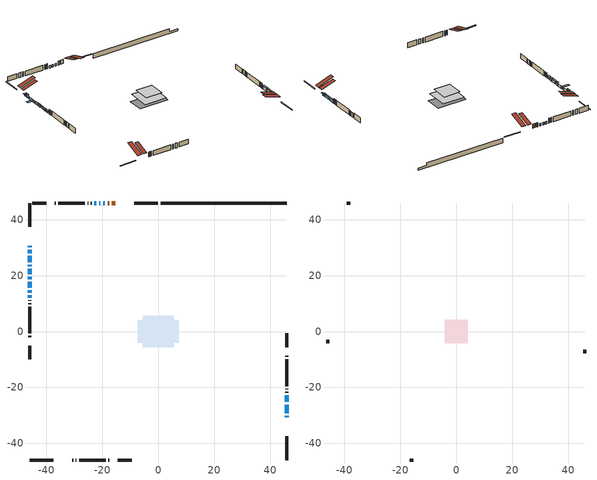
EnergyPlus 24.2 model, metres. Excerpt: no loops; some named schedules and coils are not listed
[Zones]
conditioned space
 floor outside (Floor1 construction): -0.57,-0.57 -0.57,0.57 0.57,0.57 0.57,-0.57 z1.25
 floor adiabatic (AdiabaticFloorConstruction): -5.57,-5.57 -5.57,5.57 5.57,5.57 5.57,-5.57 z1.25
 floor foundation (Slab1 construction): -7.32,-3.96 -7.32,3.96 7.32,3.96 7.32,-3.96 z-1.11
 wall outside (RimJoist1 construction): -0.12,45.92 -8.58,45.92 / -45.92,-45.92 -37.46,-45.92 / -45.92,45.92 -45.92,37.46 / 45.92,-45.92 45.92,-37.46 z1.25:1.55
 wall outside (AdiabaticWallConstruction 1): -15.36,45.92 -16.6,45.92 / -17.53,45.92 -18.12,45.92 z1.25:3.28
 wall outside (AdiabaticWallConstruction): -45.92,30.68 -45.92,30.14 z1.25:2.04; -45.92,29.22 -45.92,27.99 z1.25:3.08; -45.92,27.07 -45.92,24.78 / -19.05,45.92 -19.72,45.92 / -20.65,45.92 -21.17,45.92 / -45.92,22.39 -45.92,20.51 / -45.92,19.58 -45.92,18.64 / -22.09,45.92 -22.9,45.92 / -45.92,17.72 -45.92,15.63 z1.25:2.47; -45.92,23.85 -45.92,23.32 z1.25:2.14; 45.92,-30.68 45.92,-30.14 z1.25:2.24; -45.92,14.7 -45.92,13.89 / -45.92,12.96 -45.92,12.15 z1.25:2.32; 45.92,-29.22 45.92,-26.12 / 45.92,-25.19 45.92,-22.8 z1.25:2.67
 wall outside (Wall1 construction): -23.83,45.92 -24.09,45.92 / -30.68,-45.92 -30.42,-45.92 / -45.92,11.22 -45.92,10.96 / 45.92,-21.87 45.92,-21.61 z1.25:3.69
 wall outside (Wall2 construction): -25.02,45.92 -25.28,45.92 / -29.49,-45.92 -29.23,-45.92 / -45.92,10.03 -45.92,9.77 / 45.92,-20.69 45.92,-20.43 z1.25:3.69
 wall outside (Wall3 construction): -26.2,45.92 -35.71,45.92 / -28.3,-45.92 -18.8,-45.92 / -45.92,8.84 -45.92,-0.66 / 45.92,-19.5 45.92,-9.99 z1.25:3.69
 wall outside (Wall4 construction): -36.64,45.92 -37.04,45.92 / -17.87,-45.92 -17.47,-45.92 / -45.92,-1.59 -45.92,-1.99 / 45.92,-9.07 45.92,-8.67 z1.25:3.69
 wall outside (Wall6 construction): -40.09,45.92 -44.99,45.92 / -14.41,-45.92 -9.51,-45.92 / -45.92,-5.05 -45.92,-9.95 / 45.92,-5.61 45.92,-0.71 z1.25:3.69
 wall foundation (FoundationWall1 construction): 0.81,45.92,-1.11 0.81,45.92,1.25 41.41,45.92,1.25 41.41,45.92,-0.1 45.92,45.92,-0.1 45.92,45.92,-1.11
 window (WindowConstruction 8): -45.92,30.68 -45.92,30.14 z1.25:2.04
 window (WindowConstruction 6): -45.92,29.21 -45.92,28 z1.25:3.08
 window (WindowConstruction 7): -45.92,27.07 -45.92,24.78 z1.25:2.47
 window (WindowConstruction 14): -45.92,23.85 -45.92,23.32 z1.25:2.14
 window (WindowConstruction 10): -19.05,45.92 -19.72,45.92 z1.25:2.47
 window (WindowConstruction 11): -20.65,45.92 -21.17,45.92 z1.25:2.47
 window (WindowConstruction 12): -45.92,22.39 -45.92,20.51 z1.25:2.47
 window (WindowConstruction 13): -45.92,19.58 -45.92,18.64 z1.25:2.47
 window (WindowConstruction 9): 45.92,-30.68 45.92,-30.14 z1.25:2.24
 window (WindowConstruction): -22.09,45.92 -22.9,45.92 z1.25:2.47
 window (WindowConstruction 1): -45.92,17.71 -45.92,15.63 z1.25:2.47
 window (WindowConstruction 2): -45.92,14.7 -45.92,13.89 z1.25:2.32
 window (WindowConstruction 3): -45.92,12.96 -45.92,12.15 z1.25:2.32
 window (WindowConstruction 4): 45.92,-29.21 45.92,-26.12 z1.25:2.67
 window (WindowConstruction 5): 45.92,-25.19 45.92,-22.8 z1.25:2.67
 door (Door): -15.36,45.92 -16.6,45.92 z1.25:3.28
 door (Door 1): -17.53,45.92 -18.12,45.92 z1.25:3.28
 ceiling adiabatic (AdiabaticFloorConstruction): 5.57,-5.57 5.57,5.57 -5.57,5.57 -5.57,-5.57 z1.25
 roof outside (Roof2 construction): -14.43,45.92,3.69 -14.43,38.83,6.05 -12.57,38.83,6.05 -12.57,45.92,3.69; -31.61,-45.92,3.69 -31.61,-38.83,6.05 -33.47,-38.83,6.05 -33.47,-45.92,3.69; -45.92,31.61,3.69 -38.83,31.61,6.05 -38.83,33.47,6.05 -45.92,33.47,3.69; 45.92,-31.61,3.69 38.83,-31.61,6.05 38.83,-33.47,6.05 45.92,-33.47,3.69
attic - vented
 floor to conditioned space (Floor2 construction Reversed): -4.15,-4.15 -4.15,4.15 4.15,4.15 4.15,-4.15 z3.69
 wall outside (Wall5 construction): -37.97,45.92 -39.16,45.92 / -16.54,-45.92 -15.34,-45.92 / -45.92,-2.92 -45.92,-4.12 / 45.92,-7.74 45.92,-6.54 z1.25:3.69
 roof outside (Roof1 construction): -11.64,45.92,3.69 -11.64,37.84,6.38 -9.51,37.84,6.38 -9.51,45.92,3.69; -34.4,-45.92,3.69 -34.4,-37.84,6.38 -36.53,-37.84,6.38 -36.53,-45.92,3.69; -45.92,34.4,3.69 -37.84,34.4,6.38 -37.84,36.53,6.38 -45.92,36.53,3.69; 45.92,-34.4,3.69 37.84,-34.4,6.38 37.84,-36.53,6.38 45.92,-36.53,3.69
shading: -45.92,29.84 -45.92,30.98 -46.53,30.98 -46.53,29.84 z2.34; -45.92,27.7 -45.92,29.51 -46.22,29.51 -46.22,27.7 z3.38; -45.92,23.02 -45.92,24.15 -49.58,24.15 -49.58,23.02 z2.44; -45.92,18.34 -45.92,19.88 -46.53,19.88 -46.53,18.34 z2.77; 45.92,-29.85 45.92,-30.98 46.53,-30.98 46.53,-29.85 z2.54; -45.92,15.33 -45.92,18.01 -46.53,18.01 -46.53,15.33 z2.77; -45.92,13.59 -45.92,15 -46.53,15 -46.53,13.59 z2.62; -45.92,11.85 -45.92,13.26 -46.53,13.26 -46.53,11.85 z2.62; 45.92,-25.82 45.92,-29.51 46.53,-29.51 46.53,-25.82 z2.97; 45.92,-22.5 45.92,-25.49 46.53,-25.49 46.53,-22.5 z2.97
[Building]
Building 1: Terrain=Suburbs
[Site:Location]
Fredericton_NB: Latitude {deg}=45.87; Longitude {deg}=-66.54; Time Zone {hr}=-4; Elevation {m}=21; Keep Site Location Information=Yes
[Site:GroundTemperature:Shallow]
1.40444, -0.745387, -0.917552, 0.102649, 4.19819, 8.27465, 11.8087, 14.0475, 14.2377, 12.4168, 8.97287, 5.02146
[Site:WaterMainsTemperature]
Calculation Method=Schedule; Temperature Schedule=mains temperature schedule
[Material] Roughness=Rough; Thermal Absorptance=0.9
Name | Thickness {m} | Conductivity {W/m-K} | Density {kg/m3} | Specific Heat {J/kg-K} | Solar Absorptance | Visible Absorptance
asphalt or fiberglass shingles | 0.00635 | 0.162714 | 1121.4 | 1465.45 | 0.4 | 0.4
ceiling loosefill ins | 0.254 | 0.0480833 | 16.02 | 1046.75 | 0.7 | 0.7
ceiling stud and cavity | 0.1397 | 0.138459 | 65.682 | 1177.47 | 0.7 | 0.7
concrete 4.0 in. | 0.1016 | 1.803125 | 2242.8 | 837.4 | 0.7 | 0.7
concrete 8.0 in. | 0.2032 | 1.803125 | 2242.8 | 837.4 | 0.7 | 0.7
door material | 0.04445 | 0.0451087 | 512.64 | 1214.23 | 0.7 | 0.7
exterior vertical ins | 0.0857414 | 0.029427 | 32.04 | 1214.23 | 0.7 | 0.7
floor covering | 0.0127 | 0.0433444 | 54.468 | 1339.84 | 0.6 | 0.6
floor rigid ins; rim joist rigid ins; wall rigid ins | 0.051816 | 0.029427 | 32.04 | 1214.23 | 0.7 | 0.7
floor rigid ins 1; wall rigid ins 1 | 0.512978 | 0.029427 | 32.04 | 1214.23 | 0.7 | 0.7
floor stud and cavity | 0.1397 | 0.100785 | 92.3553 | 1139.71 | 0.7 | 0.7
floor stud and cavity 1 | 0.1397 | 1.75129 | 37.0049 | 1207.88 | 0.7 | 0.7
furniture material conditioned space 1 | 0.1524 | 0.115458 | 640.8 | 1214.23 | 0.6 | 0.6
gypsum board | 0.0127 | 0.160291 | 801 | 837.4 | 0.6 | 0.6
gypsum board 1 | 0.0127 | 0.160291 | 801 | 837.4 | 0.7 | 0.7
osb sheathing 0.5 in. | 0.0127 | 0.115458 | 512.64 | 1214.23 | 0.7 | 0.7
osb sheathing 0.75 in. | 0.01905 | 0.115458 | 512.64 | 1214.23 | 0.7 | 0.7
osb sheathing 2.0 in. | 0.0508 | 0.115458 | 512.64 | 1214.23 | 0.7 | 0.7
rim joist stud and cavity | 0.0508 | 0.0402607 | 125.044 | 1163.47 | 0.6 | 0.6
roof rigid ins | 0.103632 | 0.029427 | 32.04 | 1214.23 | 0.7 | 0.7
roof stud and cavity | 0.2032 | 0.0688222 | 78.34581 | 1123.46 | 0.7 | 0.7
wall stud and cavity | 0.1397 | 0.074566 | 139.0536 | 1170.24 | 0.7 | 0.7
wall stud and cavity 1 | 0.1397 | 0.363951 | 139.0536 | 1170.24 | 0.7 | 0.7
wall stud and cavity 2 | 0.1397 | 0.194937 | 139.0536 | 1170.24 | 0.7 | 0.7
wall stud and cavity 3 | 0.1397 | 0.326506 | 139.0536 | 1170.24 | 0.7 | 0.7
wall stud and cavity 4 | 0.0889 | 6.9971 | 50.32683 | 1063.81 | 0.6 | 0.6
wall stud and cavity 5 | 0.1397 | 0.250838 | 139.0536 | 1170.24 | 0.7 | 0.7
wall stud and cavity 6 | 0.0889 | 0.380278 | 52.3479 | 1209.89 | 0.7 | 0.7
wall stud and cavity 7 | 0.0889 | 0.391764 | 83.0341 | 1211.67 | 0.7 | 0.7
wood siding | 0.0254 | 0.102417 | 544.68 | 1172.36 | 0.4 | 0.4
wood siding 1 | 0.00254 | 0.102417 | 544.68 | 1172.36 | 0.4 | 0.4
wood siding 2; wood siding 3; wood siding 4 | 0.0254 | 0.102417 | 544.68 | 1172.36 | 0.7 | 0.7
[WindowMaterial:SimpleGlazingSystem]
Name | U-Factor {W/m2-K} | Solar Heat Gain Coefficient
WindowMaterial | 2.94177 | 0.65
WindowMaterial 1 | 2.78619 | 0.68
WindowMaterial 10 | 2.99855 | 0.58
WindowMaterial 11 | 2.762347 | 0.62
WindowMaterial 12 | 2.77541 | 0.65
WindowMaterial 13 | 2.75326 | 0.59
WindowMaterial 2 | 2.76973 | 0.64
WindowMaterial 3 | 3.78779 | 0.7
WindowMaterial 4 | 2.78563 | 0.68
WindowMaterial 5 | 2.79017 | 0.69
WindowMaterial 6 | 2.76973 | 0.63
WindowMaterial 7 | 2.78847 | 0.69
WindowMaterial 8 | 2.75042 | 0.58
WindowMaterial 9 | 2.75553 | 0.6
[Construction]
AdiabaticFloorConstruction: floor stud and cavity 1, floor rigid ins 1, osb sheathing 0.75 in., floor covering
AdiabaticWallConstruction: wood siding 3, wall rigid ins 1, wall stud and cavity 6, gypsum board
AdiabaticWallConstruction 1: wood siding 4, wall rigid ins 1, wall stud and cavity 6, gypsum board
Door; Door 1: door material
Floor1 construction: floor stud and cavity, floor rigid ins, osb sheathing 0.75 in., floor covering
Floor2 construction Reversed: gypsum board, ceiling stud and cavity, ceiling loosefill ins
FoundationWall1 construction: concrete 8.0 in., gypsum board 1
furniture construction conditioned space 1: furniture material conditioned space 1
PartitionWallConstruction: gypsum board, wall stud and cavity 7, gypsum board
RimJoist1 construction: wood siding 2, rim joist rigid ins, osb sheathing 2.0 in., rim joist stud and cavity
Roof1 construction: asphalt or fiberglass shingles
Roof2 construction: asphalt or fiberglass shingles, roof rigid ins, osb sheathing 0.75 in., roof stud and cavity, gypsum board
Slab1 construction: concrete 4.0 in.
Wall1 construction: wood siding, osb sheathing 0.5 in., wall stud and cavity, gypsum board
Wall2 construction: wood siding, wall rigid ins, osb sheathing 0.5 in., wall stud and cavity 1, gypsum board
Wall3 construction: wood siding, wall rigid ins, osb sheathing 0.5 in., wall stud and cavity 2, gypsum board
Wall4 construction: wood siding, wall rigid ins, osb sheathing 0.5 in., wall stud and cavity 3, gypsum board
Wall5 construction: wood siding 1, wall stud and cavity 4
Wall6 construction: wood siding, wall rigid ins, osb sheathing 0.5 in., wall stud and cavity 5, gypsum board
WindowConstruction: WindowMaterial
WindowConstruction 1: WindowMaterial 1
WindowConstruction 10: WindowMaterial 10
WindowConstruction 11: WindowMaterial 11
WindowConstruction 12; WindowConstruction 13: WindowMaterial 12
WindowConstruction 14: WindowMaterial 13
WindowConstruction 2: WindowMaterial 2
WindowConstruction 3: WindowMaterial 3
WindowConstruction 4: WindowMaterial 4
WindowConstruction 5: WindowMaterial 5
WindowConstruction 6: WindowMaterial 6
WindowConstruction 7: WindowMaterial 7
WindowConstruction 8: WindowMaterial 8
WindowConstruction 9: WindowMaterial 9
[Zone] Multiplier=1; Part of Total Floor Area=Yes
Name | Volume {m3}
attic - vented | 30.1555
conditioned space | 626.7
[Space]
Name | Zone | Volume {m3}
attic - vented 1 | attic - vented | 30.1555
conditioned space 1 | conditioned space | 626.7
[ZoneInfiltration:EffectiveLeakageArea]
infil attic - vented 1: Zone or Space=attic - vented 1; Schedule=Always On Discrete; Effective Air Leakage Area {cm2}=2756.8; Stack Coefficient=0.000356991; Wind Coefficient=1.27658e-05
[ZoneMixing]
whole house fan mix: Zone or Space=attic - vented; Schedule=Always On Continuous; Design Flow Rate Calculation Method=Flow/Zone; Design Flow Rate {m3/s}=0; Source Zone or Space=conditioned space
[SurfaceProperty:ExposedFoundationPerimeter]
Slab1: Exposed Perimeter Calculation Method=TotalExposedPerimeter; Total Exposed Perimeter {m}=45.111
[InternalMass] Zone or ZoneList=conditioned space; Space or SpaceList=conditioned space 1
Name | Construction | Surface Area {m2}
furniture mass conditioned space 1 | furniture construction conditioned space 1 | 96.576
partition wall mass | PartitionWallConstruction | 241.44
[Lights]
interior lighting: Zone or ZoneList or Space or SpaceList=conditioned space 1; Schedule=interior lighting schedule; Design Level Calculation Method=LightingLevel; Lighting Level {W}=343.2; Return Air Fraction=0; Fraction Radiant=0.6; Fraction Visible=0.2; Fraction Replaceable=1
[People]
occupants: Zone or ZoneList or Space or SpaceList=conditioned space 1; Number of People Schedule=occupants schedule; Number of People Calculation Method=People; Number of People=3; Fraction Radiant=0.314171; Sensible Heat Fraction=0.56303; Activity Level Schedule=occupants activity schedule; Carbon Dioxide Generation Rate {m3/s-W}=0; Enable ASHRAE 55 Comfort Warnings=No; Mean Radiant Temperature Calculation Type=EnclosureAveraged
[ElectricEquipment] Zone or ZoneList or Space or SpaceList=conditioned space 1; Design Level Calculation Method=EquipmentLevel
Name | Schedule | Design Level {W} | Fraction Latent | Fraction Radiant | Fraction Lost
clothes dryer | clothes dryer schedule | 140.772 | 0.015 | 0.081 | 0.85
clothes washer | clothes washer schedule | 32.1985 | 0.03 | 0.162 | 0.7
cooking range | cooking range schedule | 215.147 | 0.08 | 0.432 | 0.2
dishwasher | dishwasher schedule | 66.8632 | 0.3 | 0.18 | 0.4
fridge | fridge schedule | 72.9452 | 0 | 0.6 | 0
mech vent house fan | mech vent house fan schedule | 19.9167 | 0 | 0 | 0.5
mech vent house fan cfis | mech vent house fan cfis schedule | 0 | 0 | 0 | 0
misc plug loads | misc plug loads schedule | 494.7 | 0.045 | 0.513 | 0.1
whole house fan | Always On Discrete | 0 | 0 | 0 | 1
[OtherEquipment] Zone or ZoneList or Space or SpaceList=conditioned space 1; Design Level Calculation Method=EquipmentLevel
Name | Fuel Type | Schedule | Design Level {W} | Fraction Latent | Fraction Radiant | Fraction Lost
clothes dryer 1 | Electricity | clothes dryer schedule | 0 | 0.015 | 0.081 | 0.85
cooking range 1 | Electricity | cooking range schedule | 0 | 0.08 | 0.432 | 0.2
general water use latent | None | general water use schedule | 62.594 | 1 | 0 | 0
general water use sensible | None | general water use schedule | -61.6891 | 0 | 0.6 | 0
mech vent house fan latent load | None | Always On Discrete | 0 | 1 | 0 | 0
mech vent house fan sensible load | None | Always On Discrete | 0 | 0 | 0 | 0
water heater energy adjustment1 | Electricity | Always On Discrete | 0.01 | 0 | 0 | 1
[ZoneInfiltration:DesignFlowRate] Zone or ZoneList or Space or SpaceList=conditioned space 1; Schedule=Always On Discrete; Design Flow Rate Calculation Method=Flow/Zone; Design Flow Rate {m3/s}=0
infil flow; natural vent flow; whole house fan flow
[ZoneControl:Thermostat]
conditioned space Thermostat: Zone or ZoneList=conditioned space; Control Type Schedule=conditioned space Thermostat Schedule; Control 1=conditioned space temperature setpoint; Temperature Difference Between Cutout And Setpoint {deltaC}=0
[ThermostatSetpoint:DualSetpoint]
conditioned space temperature setpoint: Heating Setpoint Temperature Schedule=heating setpoint; Cooling Setpoint Temperature Schedule=cooling setpoint
[AirLoopHVAC:UnitarySystem]
unit heater unitary system: Control Type=Load; Controlling Zone or Thermostat Location=conditioned space; Dehumidification Control Type=None; Availability Schedule=Always On Discrete; Supply Fan=unit heater supply fan; Fan Placement=BlowThrough; Supply Air Fan Operating Mode Schedule=unit heater auto fan schedule; Heating Coil=unit heater htg coil; DX Heating Coil Sizing Ratio=1; Use DOAS DX Cooling Coil=No; Minimum Supply Air Temperature {C}=2; Latent Load Control=SensibleOnlyLoadControl; Cooling Supply Air Flow Rate Method=None; Heating Supply Air Flow Rate Method=SupplyAirFlowRate; Heating Supply Air Flow Rate {m3/s}=0.00141584; No Load Supply Air Flow Rate Method=SupplyAirFlowRate; No Load Supply Air Flow Rate {m3/s}=0; No Load Supply Air Flow Rate Control Set To Low Speed=Yes; Maximum Supply Air Temperature {C}=48.8889; Maximum Outdoor Dry-Bulb Temperature for Supplemental Heater Operation {C}=21; Ancillary On-Cycle Electric Power {W}=0; Ancillary Off-Cycle Electric Power {W}=0
[Zone equipment]
conditioned space: electric baseboard, unit heater unitary system
[Foundation:Kiva]
Foundation Kiva 1: Initial Indoor Air Temperature {C}=18; Wall Height Above Grade {m}=1.25002; Wall Depth Below Slab {m}=0.2032; Custom Block Material Name 1=exterior vertical ins; Custom Block Depth 1 {m}=2.36001; Custom Block X Position 1 {m}=0.2159; Custom Block Z Position 1 {m}=0
[Foundation:Kiva:Settings]
Soil Conductivity {W/m-K}=0.849921; Soil Density {kg/m3}=1842.3; Soil Specific Heat {J/kg-K}=418.7; Ground Solar Absorptivity=0.9; Ground Thermal Absorptivity=0.9; Ground Surface Roughness {m}=0.03; Far-Field Width {m}=40; Deep-Ground Boundary Condition=ZeroFlux; Deep-Ground Depth {m}=40; Minimum Cell Dimension {m}=0.2; Maximum Cell Growth Coefficient=3; Simulation Timestep=Timestep
[Exterior:Lights]
exterior lighting: Schedule=exterior lighting schedule; Design Level {W}=75.6
[EnergyManagementSystem:Sensor] Output:Variable or Output:Meter Index Key=conditioned space
Name | Output:Variable or Output:Meter
conditioned_space_clg_unmet_s | Zone Cooling Setpoint Not Met Time
conditioned_space_htg_unmet_s | Zone Heating Setpoint Not Met Time
fridge_tin_s; tin_s; tin_s_1 | Zone Mean Air Temperature
tout_s | Zone Outdoor Air Drybulb Temperature
win_s | Zone Air Humidity Ratio
[Schedule:Constant]
Name | Hourly Value
Always On Continuous; mech vent house fan schedule; mech vent house fan cfis schedule; Always On Discrete | 1
occupants activity schedule | 117.228
fridge schedule; unit heater auto fan schedule | 0
[Schedule:Week:Daily]
interior lighting schedule Week Rule - Jan1-Jan27: interior lighting schedule day, interior lighting schedule day, interior lighting schedule day, interior lighting schedule day, interior lighting schedule day, interior lighting schedule day, interior lighting schedule day, interior lighting schedule default day, interior lighting schedule default day, interior lighting schedule default day, interior lighting schedule default day, interior lighting schedule default day
interior lighting schedule Week Rule - Jan28-Feb3: interior lighting schedule day, interior lighting schedule day, interior lighting schedule day, interior lighting schedule day, interior lighting schedule day 1, interior lighting schedule day 1, interior lighting schedule day 1, interior lighting schedule default day, interior lighting schedule default day, interior lighting schedule default day, interior lighting schedule default day, interior lighting schedule default day
interior lighting schedule Week Rule - Feb4-Feb24: interior lighting schedule day 1, interior lighting schedule day 1, interior lighting schedule day 1, interior lighting schedule day 1, interior lighting schedule day 1, interior lighting schedule day 1, interior lighting schedule day 1, interior lighting schedule default day, interior lighting schedule default day, interior lighting schedule default day, interior lighting schedule default day, interior lighting schedule default day
interior lighting schedule Week Rule - Feb25-Mar3: interior lighting schedule day 1, interior lighting schedule day 1, interior lighting schedule day 1, interior lighting schedule day 1, interior lighting schedule day 2, interior lighting schedule day 2, interior lighting schedule day 2, interior lighting schedule default day, interior lighting schedule default day, interior lighting schedule default day, interior lighting schedule default day, interior lighting schedule default day
interior lighting schedule Week Rule - Mar4-Mar31: interior lighting schedule day 2, interior lighting schedule day 2, interior lighting schedule day 2, interior lighting schedule day 2, interior lighting schedule day 2, interior lighting schedule day 2, interior lighting schedule day 2, interior lighting schedule default day, interior lighting schedule default day, interior lighting schedule default day, interior lighting schedule default day, interior lighting schedule default day
interior lighting schedule Week Rule - Apr1-Apr28: interior lighting schedule day 3, interior lighting schedule day 3, interior lighting schedule day 3, interior lighting schedule day 3, interior lighting schedule day 3, interior lighting schedule day 3, interior lighting schedule day 3, interior lighting schedule default day, interior lighting schedule default day, interior lighting schedule default day, interior lighting schedule default day, interior lighting schedule default day
interior lighting schedule Week Rule - Apr29-May5: interior lighting schedule day 3, interior lighting schedule day 3, interior lighting schedule day 4, interior lighting schedule day 4, interior lighting schedule day 4, interior lighting schedule day 4, interior lighting schedule day 4, interior lighting schedule default day, interior lighting schedule default day, interior lighting schedule default day, interior lighting schedule default day, interior lighting schedule default day
interior lighting schedule Week Rule - May6-May26: interior lighting schedule day 4, interior lighting schedule day 4, interior lighting schedule day 4, interior lighting schedule day 4, interior lighting schedule day 4, interior lighting schedule day 4, interior lighting schedule day 4, interior lighting schedule default day, interior lighting schedule default day, interior lighting schedule default day, interior lighting schedule default day, interior lighting schedule default day
interior lighting schedule Week Rule - May27-Jun2: interior lighting schedule day 4, interior lighting schedule day 4, interior lighting schedule day 4, interior lighting schedule day 4, interior lighting schedule day 4, interior lighting schedule day 5, interior lighting schedule day 5, interior lighting schedule default day, interior lighting schedule default day, interior lighting schedule default day, interior lighting schedule default day, interior lighting schedule default day
interior lighting schedule Week Rule - Jun3-Jun30: interior lighting schedule day 5, interior lighting schedule day 5, interior lighting schedule day 5, interior lighting schedule day 5, interior lighting schedule day 5, interior lighting schedule day 5, interior lighting schedule day 5, interior lighting schedule default day, interior lighting schedule default day, interior lighting schedule default day, interior lighting schedule default day, interior lighting schedule default day
interior lighting schedule Week Rule - Jul1-Jul28: interior lighting schedule day 6, interior lighting schedule day 6, interior lighting schedule day 6, interior lighting schedule day 6, interior lighting schedule day 6, interior lighting schedule day 6, interior lighting schedule day 6, interior lighting schedule default day, interior lighting schedule default day, interior lighting schedule default day, interior lighting schedule default day, interior lighting schedule default day
interior lighting schedule Week Rule - Jul29-Aug4: interior lighting schedule day 6, interior lighting schedule day 6, interior lighting schedule day 6, interior lighting schedule day 7, interior lighting schedule day 7, interior lighting schedule day 7, interior lighting schedule day 7, interior lighting schedule default day, interior lighting schedule default day, interior lighting schedule default day, interior lighting schedule default day, interior lighting schedule default day
interior lighting schedule Week Rule - Aug5-Aug25: interior lighting schedule day 7, interior lighting schedule day 7, interior lighting schedule day 7, interior lighting schedule day 7, interior lighting schedule day 7, interior lighting schedule day 7, interior lighting schedule day 7, interior lighting schedule default day, interior lighting schedule default day, interior lighting schedule default day, interior lighting schedule default day, interior lighting schedule default day
interior lighting schedule Week Rule - Aug26-Sep1: interior lighting schedule day 7, interior lighting schedule day 7, interior lighting schedule day 7, interior lighting schedule day 7, interior lighting schedule day 7, interior lighting schedule day 7, interior lighting schedule day 8, interior lighting schedule default day, interior lighting schedule default day, interior lighting schedule default day, interior lighting schedule default day, interior lighting schedule default day
interior lighting schedule Week Rule - Sep2-Sep29: interior lighting schedule day 8, interior lighting schedule day 8, interior lighting schedule day 8, interior lighting schedule day 8, interior lighting schedule day 8, interior lighting schedule day 8, interior lighting schedule day 8, interior lighting schedule default day, interior lighting schedule default day, interior lighting schedule default day, interior lighting schedule default day, interior lighting schedule default day
interior lighting schedule Week Rule - Sep30-Oct6: interior lighting schedule day 8, interior lighting schedule day 9, interior lighting schedule day 9, interior lighting schedule day 9, interior lighting schedule day 9, interior lighting schedule day 9, interior lighting schedule day 9, interior lighting schedule default day, interior lighting schedule default day, interior lighting schedule default day, interior lighting schedule default day, interior lighting schedule default day
interior lighting schedule Week Rule - Oct7-Oct27: interior lighting schedule day 9, interior lighting schedule day 9, interior lighting schedule day 9, interior lighting schedule day 9, interior lighting schedule day 9, interior lighting schedule day 9, interior lighting schedule day 9, interior lighting schedule default day, interior lighting schedule default day, interior lighting schedule default day, interior lighting schedule default day, interior lighting schedule default day
interior lighting schedule Week Rule - Oct28-Nov3: interior lighting schedule day 9, interior lighting schedule day 9, interior lighting schedule day 9, interior lighting schedule day 9, interior lighting schedule day 10, interior lighting schedule day 10, interior lighting schedule day 10, interior lighting schedule default day, interior lighting schedule default day, interior lighting schedule default day, interior lighting schedule default day, interior lighting schedule default day
interior lighting schedule Week Rule - Nov4-Nov24: interior lighting schedule day 10, interior lighting schedule day 10, interior lighting schedule day 10, interior lighting schedule day 10, interior lighting schedule day 10, interior lighting schedule day 10, interior lighting schedule day 10, interior lighting schedule default day, interior lighting schedule default day, interior lighting schedule default day, interior lighting schedule default day, interior lighting schedule default day
interior lighting schedule Week Rule - Nov25-Dec1: interior lighting schedule day 10, interior lighting schedule day 10, interior lighting schedule day 10, interior lighting schedule day 10, interior lighting schedule day 10, interior lighting schedule day 10, interior lighting schedule day 11, interior lighting schedule default day, interior lighting schedule default day, interior lighting schedule default day, interior lighting schedule default day, interior lighting schedule default day
interior lighting schedule Week Rule - Dec2-Dec31: interior lighting schedule day 11, interior lighting schedule day 11, interior lighting schedule day 11, interior lighting schedule day 11, interior lighting schedule day 11, interior lighting schedule day 11, interior lighting schedule day 11, interior lighting schedule default day, interior lighting schedule default day, interior lighting schedule default day, interior lighting schedule default day, interior lighting schedule default day
occupants schedule Week Rule - Jan1-Dec31: occupants schedule day, occupants schedule day, occupants schedule day, occupants schedule day, occupants schedule day, occupants schedule day, occupants schedule day, occupants schedule default day, occupants schedule default day, occupants schedule default day, occupants schedule default day, occupants schedule default day
clothes dryer schedule Week Rule - Jan1-Dec31: clothes dryer schedule day, clothes dryer schedule day, clothes dryer schedule day, clothes dryer schedule day, clothes dryer schedule day, clothes dryer schedule day, clothes dryer schedule day, clothes dryer schedule default day, clothes dryer schedule default day, clothes dryer schedule default day, clothes dryer schedule default day, clothes dryer schedule default day
clothes washer schedule Week Rule - Jan1-Dec31: clothes washer schedule day, clothes washer schedule day, clothes washer schedule day, clothes washer schedule day, clothes washer schedule day, clothes washer schedule day, clothes washer schedule day, clothes washer schedule default day, clothes washer schedule default day, clothes washer schedule default day, clothes washer schedule default day, clothes washer schedule default day
cooking range schedule Week Rule - Jan1-Dec31: cooking range schedule day, cooking range schedule day, cooking range schedule day, cooking range schedule day, cooking range schedule day, cooking range schedule day, cooking range schedule day, cooking range schedule default day, cooking range schedule default day, cooking range schedule default day, cooking range schedule default day, cooking range schedule default day
dishwasher schedule Week Rule - Jan1-Dec31: dishwasher schedule day, dishwasher schedule day, dishwasher schedule day, dishwasher schedule day, dishwasher schedule day, dishwasher schedule day, dishwasher schedule day, dishwasher schedule default day, dishwasher schedule default day, dishwasher schedule default day, dishwasher schedule default day, dishwasher schedule default day
misc plug loads schedule Week Rule - Jan1-Dec31: misc plug loads schedule day, misc plug loads schedule day, misc plug loads schedule day, misc plug loads schedule day, misc plug loads schedule day, misc plug loads schedule day, misc plug loads schedule day, misc plug loads schedule default day, misc plug loads schedule default day, misc plug loads schedule default day, misc plug loads schedule default day, misc plug loads schedule default day
general water use schedule Week Rule - Jan1-Dec31: general water use schedule day, general water use schedule day, general water use schedule day, general water use schedule day, general water use schedule day, general water use schedule day, general water use schedule day, general water use schedule default day, general water use schedule default day, general water use schedule default day, general water use schedule default day, general water use schedule default day
exterior lighting schedule Week Rule - Jan1-Jan27: exterior lighting schedule day, exterior lighting schedule day, exterior lighting schedule day, exterior lighting schedule day, exterior lighting schedule day, exterior lighting schedule day, exterior lighting schedule day, exterior lighting schedule default day, exterior lighting schedule default day, exterior lighting schedule default day, exterior lighting schedule default day, exterior lighting schedule default day
exterior lighting schedule Week Rule - Jan28-Feb3: exterior lighting schedule day, exterior lighting schedule day, exterior lighting schedule day, exterior lighting schedule day, exterior lighting schedule day 1, exterior lighting schedule day 1, exterior lighting schedule day 1, exterior lighting schedule default day, exterior lighting schedule default day, exterior lighting schedule default day, exterior lighting schedule default day, exterior lighting schedule default day
exterior lighting schedule Week Rule - Feb4-Feb24: exterior lighting schedule day 1, exterior lighting schedule day 1, exterior lighting schedule day 1, exterior lighting schedule day 1, exterior lighting schedule day 1, exterior lighting schedule day 1, exterior lighting schedule day 1, exterior lighting schedule default day, exterior lighting schedule default day, exterior lighting schedule default day, exterior lighting schedule default day, exterior lighting schedule default day
exterior lighting schedule Week Rule - Feb25-Mar3: exterior lighting schedule day 1, exterior lighting schedule day 1, exterior lighting schedule day 1, exterior lighting schedule day 1, exterior lighting schedule day 2, exterior lighting schedule day 2, exterior lighting schedule day 2, exterior lighting schedule default day, exterior lighting schedule default day, exterior lighting schedule default day, exterior lighting schedule default day, exterior lighting schedule default day
exterior lighting schedule Week Rule - Mar4-Mar31: exterior lighting schedule day 2, exterior lighting schedule day 2, exterior lighting schedule day 2, exterior lighting schedule day 2, exterior lighting schedule day 2, exterior lighting schedule day 2, exterior lighting schedule day 2, exterior lighting schedule default day, exterior lighting schedule default day, exterior lighting schedule default day, exterior lighting schedule default day, exterior lighting schedule default day
exterior lighting schedule Week Rule - Apr1-Apr28: exterior lighting schedule day 3, exterior lighting schedule day 3, exterior lighting schedule day 3, exterior lighting schedule day 3, exterior lighting schedule day 3, exterior lighting schedule day 3, exterior lighting schedule day 3, exterior lighting schedule default day, exterior lighting schedule default day, exterior lighting schedule default day, exterior lighting schedule default day, exterior lighting schedule default day
exterior lighting schedule Week Rule - Apr29-May5: exterior lighting schedule day 3, exterior lighting schedule day 3, exterior lighting schedule day 4, exterior lighting schedule day 4, exterior lighting schedule day 4, exterior lighting schedule day 4, exterior lighting schedule day 4, exterior lighting schedule default day, exterior lighting schedule default day, exterior lighting schedule default day, exterior lighting schedule default day, exterior lighting schedule default day
exterior lighting schedule Week Rule - May6-May26: exterior lighting schedule day 4, exterior lighting schedule day 4, exterior lighting schedule day 4, exterior lighting schedule day 4, exterior lighting schedule day 4, exterior lighting schedule day 4, exterior lighting schedule day 4, exterior lighting schedule default day, exterior lighting schedule default day, exterior lighting schedule default day, exterior lighting schedule default day, exterior lighting schedule default day
exterior lighting schedule Week Rule - May27-Jun2: exterior lighting schedule day 4, exterior lighting schedule day 4, exterior lighting schedule day 4, exterior lighting schedule day 4, exterior lighting schedule day 4, exterior lighting schedule day 5, exterior lighting schedule day 5, exterior lighting schedule default day, exterior lighting schedule default day, exterior lighting schedule default day, exterior lighting schedule default day, exterior lighting schedule default day
[Schedule:Year]
interior lighting schedule: interior lighting schedule Week Rule - Jan1-Jan27, 1, 1, 1, 27, interior lighting schedule Week Rule - Jan28-Feb3, 1, 28, 2, 3, interior lighting schedule Week Rule - Feb4-Feb24, 2, 4, 2, 24, interior lighting schedule Week Rule - Feb25-Mar3, 2, 25, 3, 3, interior lighting schedule Week Rule - Mar4-Mar31, 3, 4, 3, 31, interior lighting schedule Week Rule - Apr1-Apr28, 4, 1, 4, 28, interior lighting schedule Week Rule - Apr29-May5, 4, 29, 5, 5, interior lighting schedule Week Rule - May6-May26, 5, 6, 5, 26, interior lighting schedule Week Rule - May27-Jun2, 5, 27, 6, 2, interior lighting schedule Week Rule - Jun3-Jun30, 6, 3, 6, 30, interior lighting schedule Week Rule - Jul1-Jul28, 7, 1, 7, 28, interior lighting schedule Week Rule - Jul29-Aug4, 7, 29, 8, 4, interior lighting schedule Week Rule - Aug5-Aug25, 8, 5, 8, 25, interior lighting schedule Week Rule - Aug26-Sep1, 8, 26, 9, 1, interior lighting schedule Week Rule - Sep2-Sep29, 9, 2, 9, 29, interior lighting schedule Week Rule - Sep30-Oct6, 9, 30, 10, 6, interior lighting schedule Week Rule - Oct7-Oct27, 10, 7, 10, 27, interior lighting schedule Week Rule - Oct28-Nov3, 10, 28, 11, 3, interior lighting schedule Week Rule - Nov4-Nov24, 11, 4, 11, 24, interior lighting schedule Week Rule - Nov25-Dec1, 11, 25, 12, 1, interior lighting schedule Week Rule - Dec2-Dec31, 12, 2, 12, 31
occupants schedule: occupants schedule Week Rule - Jan1-Dec31, 1, 1, 12, 31
clothes dryer schedule: clothes dryer schedule Week Rule - Jan1-Dec31, 1, 1, 12, 31
clothes washer schedule: clothes washer schedule Week Rule - Jan1-Dec31, 1, 1, 12, 31
cooking range schedule: cooking range schedule Week Rule - Jan1-Dec31, 1, 1, 12, 31
dishwasher schedule: dishwasher schedule Week Rule - Jan1-Dec31, 1, 1, 12, 31
misc plug loads schedule: misc plug loads schedule Week Rule - Jan1-Dec31, 1, 1, 12, 31
general water use schedule: general water use schedule Week Rule - Jan1-Dec31, 1, 1, 12, 31
exterior lighting schedule: exterior lighting schedule Week Rule - Jan1-Jan27, 1, 1, 1, 27, exterior lighting schedule Week Rule - Jan28-Feb3, 1, 28, 2, 3, exterior lighting schedule Week Rule - Feb4-Feb24, 2, 4, 2, 24, exterior lighting schedule Week Rule - Feb25-Mar3, 2, 25, 3, 3, exterior lighting schedule Week Rule - Mar4-Mar31, 3, 4, 3, 31, exterior lighting schedule Week Rule - Apr1-Apr28, 4, 1, 4, 28, exterior lighting schedule Week Rule - Apr29-May5, 4, 29, 5, 5, exterior lighting schedule Week Rule - May6-May26, 5, 6, 5, 26, exterior lighting schedule Week Rule - May27-Jun2, 5, 27, 6, 2, exterior lighting schedule Week Rule - Jun3-Jun30, 6, 3, 6, 30, exterior lighting schedule Week Rule - Jul1-Jul28, 7, 1, 7, 28, exterior lighting schedule Week Rule - Jul29-Aug4, 7, 29, 8, 4, exterior lighting schedule Week Rule - Aug5-Aug25, 8, 5, 8, 25, exterior lighting schedule Week Rule - Aug26-Sep1, 8, 26, 9, 1, exterior lighting schedule Week Rule - Sep2-Sep29, 9, 2, 9, 29, exterior lighting schedule Week Rule - Sep30-Oct6, 9, 30, 10, 6, exterior lighting schedule Week Rule - Oct7-Oct27, 10, 7, 10, 27, exterior lighting schedule Week Rule - Oct28-Nov3, 10, 28, 11, 3, exterior lighting schedule Week Rule - Nov4-Nov24, 11, 4, 11, 24, exterior lighting schedule Week Rule - Nov25-Dec1, 11, 25, 12, 1, exterior lighting schedule Week Rule - Dec2-Dec31, 12, 2, 12, 31
[Schedule:Compact]
conditioned space Thermostat Schedule: Through: 12/31, For: AllDays, Until: 24:00, 4
mains temperature schedule: Through: 01/01, For: AllDays, Until: 24:00, 6.14222, Through: 01/02, For: AllDays, Until: 24:00, 6.07056, Through: 01/03, For: AllDays, Until: 24:00, 6.00056, Through: 01/04, For: AllDays, Until: 24:00, 5.93111, Through: 01/05, For: AllDays, Until: 24:00, 5.86333, Through: 01/06, For: AllDays, Until: 24:00, 5.79611, Through: 01/07, For: AllDays, Until: 24:00, 5.73056, Through: 01/08, For: AllDays, Until: 24:00, 5.66611, Through: 01/09, For: AllDays, Until: 24:00, 5.60278, Through: 01/10, For: AllDays, Until: 24:00, 5.54056, Through: 01/11, For: AllDays, Until: 24:00, 5.48, Through: 01/12, For: AllDays, Until: 24:00, 5.42056, Through: 01/13, For: AllDays, Until: 24:00, 5.36222, Through: 01/14, For: AllDays, Until: 24:00, 5.30556, Through: 01/15, For: AllDays, Until: 24:00, 5.25, Through: 01/16, For: AllDays, Until: 24:00, 5.19611, Through: 01/17, For: AllDays, Until: 24:00, 5.14333, Through: 01/18, For: AllDays, Until: 24:00, 5.09167, Through: 01/19, For: AllDays, Until: 24:00, 5.04167, Through: 01/20, For: AllDays, Until: 24:00, 4.99333, Through: 01/21, For: AllDays, Until: 24:00, 4.94611, Through: 01/22, For: AllDays, Until: 24:00, 4.90056, Through: 01/23, For: AllDays, Until: 24:00, 4.85611, Through: 01/24, For: AllDays, Until: 24:00, 4.81389, Through: 01/25, For: AllDays, Until: 24:00, 4.77222, Through: 01/26, For: AllDays, Until: 24:00, 4.73278, Through: 01/27, For: AllDays, Until: 24:00, 4.69444, Through: 01/28, For: AllDays, Until: 24:00, 4.65778, Through: 01/29, For: AllDays, Until: 24:00, 4.62278, Through: 01/30, For: AllDays, Until: 24:00, 4.58889, Through: 01/31, For: AllDays, Until: 24:00, 4.55667, Through: 02/01, For: AllDays, Until: 24:00, 4.52611, Through: 02/02, For: AllDays, Until: 24:00, 4.49722, Through: 02/03, For: AllDays, Until: 24:00, 4.47, Through: 02/04, For: AllDays, Until: 24:00, 4.44389, Through: 02/05, For: AllDays, Until: 24:00, 4.42, Through: 02/06, For: AllDays, Until: 24:00, 4.39722, Through: 02/07, For: AllDays, Until: 24:00, 4.37611, Through: 02/08, For: AllDays, Until: 24:00, 4.35722, Through: 02/09, For: AllDays, Until: 24:00, 4.33944, Through: 02/10, For: AllDays, Until: 24:00, 4.32333, Through: 02/11, For: AllDays, Until: 24:00, 4.30889, Through: 02/12, For: AllDays, Until: 24:00, 4.29556, Through: 02/13, For: AllDays, Until: 24:00, 4.28444, Through: 02/14, For: AllDays, Until: 24:00, 4.275, Through: 02/15, For: AllDays, Until: 24:00, 4.26722, Through: 02/16, For: AllDays, Until: 24:00, 4.26056, Through: 02/17, For: AllDays, Until: 24:00, 4.25611, Through: 02/18, For: AllDays, Until: 24:00, 4.25333, Through: 02/19, For: AllDays, Until: 24:00, 4.25167, Through: 02/20, For: AllDays, Until: 24:00, 4.25222, Through: 02/21, For: AllDays, Until: 24:00, 4.25389, Through: 02/22, For: AllDays, Until: 24:00, 4.25778, Through: 02/23, For: AllDays, Until: 24:00, 4.26278, Through: 02/24, For: AllDays, Until: 24:00, 4.27, Through: 02/25, For: AllDays, Until: 24:00, 4.27833, Through: 02/26, For: AllDays, Until: 24:00, 4.28889, Through: 02/27, For: AllDays, Until: 24:00, 4.30056, Through: 02/28, For: AllDays, Until: 24:00, 4.31389, Through: 03/01, For: AllDays, Until: 24:00, 4.32944, Through: 03/02, For: AllDays, Until: 24:00, 4.34611, Through: 03/03, For: AllDays, Until: 24:00, 4.36444, Through: 03/04, For: AllDays, Until: 24:00, 4.38444, Through: 03/05, For: AllDays, Until: 24:00, 4.40611, Through: 03/06, For: AllDays, Until: 24:00, 4.42944, Through: 03/07, For: AllDays, Until: 24:00, 4.45389, Through: 03/08, For: AllDays, Until: 24:00, 4.48056, Through: 03/09, For: AllDays, Until: 24:00, 4.50833, Through: 03/10, For: AllDays, Until: 24:00, 4.53778, Through: 03/11, For: AllDays, Until: 24:00, 4.56889, Through: 03/12, For: AllDays, Until: 24:00, 4.60167, Through: 03/13, For: AllDays, Until: 24:00, 4.63611, Through: 03/14, For: AllDays, Until: 24:00, 4.67167, Through: 03/15, For: AllDays, Until: 24:00, 4.70889, Through: 03/16, For: AllDays, Until: 24:00, 4.74778, Through: 03/17, For: AllDays, Until: 24:00, 4.78833, Through: 03/18, For: AllDays, Until: 24:00, 4.83, Through: 03/19, For: AllDays, Until: 24:00, 4.87333, Through: 03/20, For: AllDays, Until: 24:00, 4.91833, Through: 03/21, For: AllDays, Until: 24:00, 4.96444, Through: 03/22, For: AllDays, Until: 24:00, 5.01222, Through: 03/23, For: AllDays, Until: 24:00, 5.06111, Through: 03/24, For: AllDays, Until: 24:00, 5.11167, Through: 03/25, For: AllDays, Until: 24:00, 5.16389, Through: 03/26, For: AllDays, Until: 24:00, 5.21722, Through: 03/27, For: AllDays, Until: 24:00, 5.27167, Through: 03/28, For: AllDays, Until: 24:00, 5.32778, Through: 03/29, For: AllDays, Until: 24:00, 5.385, Through: 03/30, For: AllDays, Until: 24:00, 5.44389, Through: 03/31, For: AllDays, Until: 24:00, 5.50333, Through: 04/01, For: AllDays, Until: 24:00, 5.565, Through: 04/02, For: AllDays, Until: 24:00, 5.62722, Through: 04/03, For: AllDays, Until: 24:00, 5.69111, Through: 04/04, For: AllDays, Until: 24:00, 5.75611, Through: 04/05, For: AllDays, Until: 24:00, 5.82222, Through: 04/06, For: AllDays, Until: 24:00, 5.88944, Through: 04/07, For: AllDays, Until: 24:00, 5.95833, Through: 04/08, For: AllDays, Until: 24:00, 6.02778, Through: 04/09, For: AllDays, Until: 24:00, 6.09833, Through: 04/10, For: AllDays, Until: 24:00, 6.17056, Through: 04/11, For: AllDays, Until: 24:00, 6.24333, Through: 04/12, For: AllDays, Until: 24:00, 6.31778, Through: 04/13, For: AllDays, Until: 24:00, 6.39278, Through: 04/14, For: AllDays, Until: 24:00, 6.46889, Through: 04/15, For: AllDays, Until: 24:00, 6.54611, Through: 04/16, For: AllDays, Until: 24:00, 6.62389, Through: 04/17, For: AllDays, Until: 24:00, 6.70278, Through: 04/18, For: AllDays, Until: 24:00, 6.78278, Through: 04/19, For: AllDays, Until: 24:00, 6.86389, Through: 04/20, For: AllDays, Until: 24:00, 6.94556, Through: 04/21, For: AllDays, Until: 24:00, 7.02833, Through: 04/22, For: AllDays, Until: 24:00, 7.11167, Through: 04/23, For: AllDays, Until: 24:00, 7.19556, Through: 04/24, For: AllDays, Until: 24:00, 7.28056, Through: 04/25, For: AllDays, Until: 24:00, 7.36667, Through: 04/26, For: AllDays, Until: 24:00, 7.45333, Through: 04/27, For: AllDays, Until: 24:00, 7.54056, Through: 04/28, For: AllDays, Until: 24:00, 7.62833, Through: 04/29, For: AllDays, Until: 24:00, 7.71667, Through: 04/30, For: AllDays, Until: 24:00, 7.80611, Through: 05/01, For: AllDays, Until: 24:00, 7.89556, Through: 05/02, For: AllDays, Until: 24:00, 7.98611, Through: 05/03, For: AllDays, Until: 24:00, 8.07667, Through: 05/04, For: AllDays, Until: 24:00, 8.16833, Through: 05/05, For: AllDays, Until: 24:00, 8.26, Through: 05/06, For: AllDays, Until: 24:00, 8.35222, Through: 05/07, For: AllDays, Until: 24:00, 8.445, Through: 05/08, For: AllDays, Until: 24:00, 8.53833, Through: 05/09, For: AllDays, Until: 24:00, 8.63222, Through: 05/10, For: AllDays, Until: 24:00, 8.72611, Through: 05/11, For: AllDays, Until: 24:00, 8.82, Through: 05/12, For: AllDays, Until: 24:00, 8.915, Through: 05/13, For: AllDays, Until: 24:00, 9.00944, Through: 05/14, For: AllDays, Until: 24:00, 9.10444, Through: 05/15, For: AllDays, Until: 24:00, 9.2, Through: 05/16, For: AllDays, Until: 24:00, 9.29556, Through: 05/17, For: AllDays, Until: 24:00, 9.39111, Through: 05/18, For: AllDays, Until: 24:00, 9.48667, Through: 05/19, For: AllDays, Until: 24:00, 9.58278, Through: 05/20, For: AllDays, Until: 24:00, 9.67889, Through: 05/21, For: AllDays, Until: 24:00, 9.77444, Through: 05/22, For: AllDays, Until: 24:00, 9.87056, Through: 05/23, For: AllDays, Until: 24:00, 9.96667, Through: 05/24, For: AllDays, Until: 24:00, 10.0628, Through: 05/25, For: AllDays, Until: 24:00, 10.1583, Through: 05/26, For: AllDays, Until: 24:00, 10.2544, Through: 05/27, For: AllDays, Until: 24:00, 10.35, Through: 05/28, For: AllDays, Until: 24:00, 10.4456, Through: 05/29, For: AllDays, Until: 24:00, 10.5406, Through: 05/30, For: AllDays, Until: 24:00, 10.6361, Through: 05/31, For: AllDays, Until: 24:00, 10.7306, Through: 06/01, For: AllDays, Until: 24:00, 10.8256, Through: 06/02, For: AllDays, Until: 24:00, 10.92, Through: 06/03, For: AllDays, Until: 24:00, 11.0139, Through: 06/04, For: AllDays, Until: 24:00, 11.1072, Through: 06/05, For: AllDays, Until: 24:00, 11.2006, Through: 06/06, For: AllDays, Until: 24:00, 11.2933, Through: 06/07, For: AllDays, Until: 24:00, 11.3861, Through: 06/08, For: AllDays, Until: 24:00, 11.4778, Through: 06/09, For: AllDays, Until: 24:00, 11.5694, Through: 06/10, For: AllDays, Until: 24:00, 11.6606, Through: 06/11, For: AllDays, Until: 24:00, 11.7506, Through: 06/12, For: AllDays, Until: 24:00, 11.8406, Through: 06/13, For: AllDays, Until: 24:00, 11.93, Through: 06/14, For: AllDays, Until: 24:00, 12.0183, Through: 06/15, For: AllDays, Until: 24:00, 12.1067, Through: 06/16, For: AllDays, Until: 24:00, 12.1939, Through: 06/17, For: AllDays, Until: 24:00, 12.2806, Through: 06/18, For: AllDays, Until: 24:00, 12.3661, Through: 06/19, For: AllDays, Until: 24:00, 12.4517, Through: 06/20, For: AllDays, Until: 24:00, 12.5356, Through: 06/21, For: AllDays, Until: 24:00, 12.6194, Through: 06/22, For: AllDays, Until: 24:00, 12.7022, Through: 06/23, For: AllDays, Until: 24:00, 12.7839, Through: 06/24, For: AllDays, Until: 24:00, 12.865, Through: 06/25, For: AllDays, Until: 24:00, 12.945, Through: 06/26, For: AllDays, Until: 24:00, 13.0244, Through: 06/27, For: AllDays, Until: 24:00, 13.1028, Through: 06/28, For: AllDays, Until: 24:00, 13.18, Through: 06/29, For: AllDays, Until: 24:00, 13.2561, Through: 06/30, For: AllDays, Until: 24:00, 13.3311, Through: 07/01, For: AllDays, Until: 24:00, 13.4056, Through: 07/02, For: AllDays, Until: 24:00, 13.4789, Through: 07/03, For: AllDays, Until: 24:00, 13.5511, Through: 07/04, For: AllDays, Until: 24:00, 13.6217, Through: 07/05, For: AllDays, Until: 24:00, 13.6917, Through: 07/06, For: AllDays, Until: 24:00, 13.7606, Through: 07/07, For: AllDays, Until: 24:00, 13.8278, Through: 07/08, For: AllDays, Until: 24:00, 13.8944, Through: 07/09, For: AllDays, Until: 24:00, 13.9594, Through: 07/10, For: AllDays, Until: 24:00, 14.0233, Through: 07/11, For: AllDays, Until: 24:00, 14.0861, Through: 07/12, For: AllDays, Until: 24:00, 14.1478, Through: 07/13, For: AllDays, Until: 24:00, 14.2078, Through: 07/14, For: AllDays, Until: 24:00, 14.2667, Through: 07/15, For: AllDays, Until: 24:00, 14.3244, Through: 07/16, For: AllDays, Until: 24:00, 14.3806, Through: 07/17, For: AllDays, Until: 24:00, 14.4356, Through: 07/18, For: AllDays, Until: 24:00, 14.4889, Through: 07/19, For: AllDays, Until: 24:00, 14.5411, Through: 07/20, For: AllDays, Until: 24:00, 14.5917, Through: 07/21, For: AllDays, Until: 24:00, 14.6411, Through: 07/22, For: AllDays, Until: 24:00, 14.6889, Through: 07/23, For: AllDays, Until: 24:00, 14.7356, Through: 07/24, For: AllDays, Until: 24:00, 14.7806, Through: 07/25, For: AllDays, Until: 24:00, 14.8239, Through: 07/26, For: AllDays, Until: 24:00, 14.8661, Through: 07/27, For: AllDays, Until: 24:00, 14.9067, Through: 07/28, For: AllDays, Until: 24:00, 14.9456, Through: 07/29, For: AllDays, Until: 24:00, 14.9833, Through: 07/30, For: AllDays, Until: 24:00, 15.0194, Through: 07/31, For: AllDays, Until: 24:00, 15.0539, Through: 08/01, For: AllDays, Until: 24:00, 15.0867, Through: 08/02, For: AllDays, Until: 24:00, 15.1183, Through: 08/03, For: AllDays, Until: 24:00, 15.1483, Through: 08/04, For: AllDays, Until: 24:00, 15.1761, Through: 08/05, For: AllDays, Until: 24:00, 15.2028, Through: 08/06, For: AllDays, Until: 24:00, 15.2283, Through: 08/07, For: AllDays, Until: 24:00, 15.2517, Through: 08/08, For: AllDays, Until: 24:00, 15.2733, Through: 08/09, For: AllDays, Until: 24:00, 15.2939, Through: 08/10, For: AllDays, Until: 24:00, 15.3122, Through: 08/11, For: AllDays, Until: 24:00, 15.3294, Through: 08/12, For: AllDays, Until: 24:00, 15.345, Through: 08/13, For: AllDays, Until: 24:00, 15.3583, Through: 08/14, For: AllDays, Until: 24:00, 15.3706, Through: 08/15, For: AllDays, Until: 24:00, 15.3811, Through: 08/16, For: AllDays, Until: 24:00, 15.39, Through: 08/17, For: AllDays, Until: 24:00, 15.3972, Through: 08/18, For: AllDays, Until: 24:00, 15.4028, Through: 08/19, For: AllDays, Until: 24:00, 15.4067, Through: 08/20, For: AllDays, Until: 24:00, 15.4089, Through: 08/21, For: AllDays, Until: 24:00, 15.4094, Through: 08/22, For: AllDays, Until: 24:00, 15.4083, Through: 08/23, For: AllDays, Until: 24:00, 15.4056, Through: 08/24, For: AllDays, Until: 24:00, 15.4017, Through: 08/25, For: AllDays, Until: 24:00, 15.3956, Through: 08/26, For: AllDays, Until: 24:00, 15.3878, Through: 08/27, For: AllDays, Until: 24:00, 15.3783, Through: 08/28, For: AllDays, Until: 24:00, 15.3672, Through: 08/29, For: AllDays, Until: 24:00, 15.355, Through: 08/30, For: AllDays, Until: 24:00, 15.3406, Through: 08/31, For: AllDays, Until: 24:00, 15.325, Through: 09/01, For: AllDays, Until: 24:00, 15.3072, Through: 09/02, For: AllDays, Until: 24:00, 15.2883, Through: 09/03, For: AllDays, Until: 24:00, 15.2678, Through: 09/04, For: AllDays, Until: 24:00, 15.245, Through: 09/05, For: AllDays, Until: 24:00, 15.2211, Through: 09/06, For: AllDays, Until: 24:00, 15.1956, Through: 09/07, For: AllDays, Until: 24:00, 15.1689, Through: 09/08, For: AllDays, Until: 24:00, 15.14, Through: 09/09, For: AllDays, Until: 24:00, 15.1094, Through: 09/10, For: AllDays, Until: 24:00, 15.0778, Through: 09/11, For: AllDays, Until: 24:00, 15.0444, Through: 09/12, For: AllDays, Until: 24:00, 15.0094, Through: 09/13, For: AllDays, Until: 24:00, 14.9728, Through: 09/14, For: AllDays, Until: 24:00, 14.935, Through: 09/15, For: AllDays, Until: 24:00, 14.8956, Through: 09/16, For: AllDays, Until: 24:00, 14.8544, Through: 09/17, For: AllDays, Until: 24:00, 14.8122, Through: 09/18, For: AllDays, Until: 24:00, 14.7683, Through: 09/19, For: AllDays, Until: 24:00, 14.7228, Through: 09/20, For: AllDays, Until: 24:00, 14.6756, Through: 09/21, For: AllDays, Until: 24:00, 14.6278, Through: 09/22, For: AllDays, Until: 24:00, 14.5778, Through: 09/23, For: AllDays, Until: 24:00, 14.5267, Through: 09/24, For: AllDays, Until: 24:00, 14.4739, Through: 09/25, For: AllDays, Until: 24:00, 14.42, Through: 09/26, For: AllDays, Until: 24:00, 14.365, Through: 09/27, For: AllDays, Until: 24:00, 14.3083, Through: 09/28, For: AllDays, Until: 24:00, 14.2506, Through: 09/29, For: AllDays, Until: 24:00, 14.1911, Through: 09/30, For: AllDays, Until: 24:00, 14.1306, Through: 10/01, For: AllDays, Until: 24:00, 14.0689, Through: 10/02, For: AllDays, Until: 24:00, 14.0056, Through: 10/03, For: AllDays, Until: 24:00, 13.9417, Through: 10/04, For: AllDays, Until: 24:00, 13.8761, Through: 10/05, For: AllDays, Until: 24:00, 13.8094, Through: 10/06, For: AllDays, Until: 24:00, 13.7417, Through: 10/07, For: AllDays, Until: 24:00, 13.6722, Through: 10/08, For: AllDays, Until: 24:00, 13.6022, Through: 10/09, For: AllDays, Until: 24:00, 13.5311, Through: 10/10, For: AllDays, Until: 24:00, 13.4583, Through: 10/11, For: AllDays, Until: 24:00, 13.385, Through: 10/12, For: AllDays, Until: 24:00, 13.3106, Through: 10/13, For: AllDays, Until: 24:00, 13.235, Through: 10/14, For: AllDays, Until: 24:00, 13.1583, Through: 10/15, For: AllDays, Until: 24:00, 13.0806, Through: 10/16, For: AllDays, Until: 24:00, 13.0022, Through: 10/17, For: AllDays, Until: 24:00, 12.9228, Through: 10/18, For: AllDays, Until: 24:00, 12.8428, Through: 10/19, For: AllDays, Until: 24:00, 12.7611, Through: 10/20, For: AllDays, Until: 24:00, 12.6789, Through: 10/21, For: AllDays, Until: 24:00, 12.5961, Through: 10/22, For: AllDays, Until: 24:00, 12.5122, Through: 10/23, For: AllDays, Until: 24:00, 12.4278, Through: 10/24, For: AllDays, Until: 24:00, 12.3422, Through: 10/25, For: AllDays, Until: 24:00, 12.2561, Through: 10/26, For: AllDays, Until: 24:00, 12.1694, Through: 10/27, For: AllDays, Until: 24:00, 12.0822, Through: 10/28, For: AllDays, Until: 24:00, 11.9939, Through: 10/29, For: AllDays, Until: 24:00, 11.905, Through: 10/30, For: AllDays, Until: 24:00, 11.8156, Through: 10/31, For: AllDays, Until: 24:00, 11.7256, Through: 11/01, For: AllDays, Until: 24:00, 11.635, Through: 11/02, For: AllDays, Until: 24:00, 11.5439, Through: 11/03, For: AllDays, Until: 24:00, 11.4522, Through: 11/04, For: AllDays, Until: 24:00, 11.36, Through: 11/05, For: AllDays, Until: 24:00, 11.2678, Through: 11/06, For: AllDays, Until: 24:00, 11.1744, Through: 11/07, For: AllDays, Until: 24:00, 11.0811, Through: 11/08, For: AllDays, Until: 24:00, 10.9878, Through: 11/09, For: AllDays, Until: 24:00, 10.8933, Through: 11/10, For: AllDays, Until: 24:00, 10.7989, Through: 11/11, For: AllDays, Until: 24:00, 10.7044, Through: 11/12, For: AllDays, Until: 24:00, 10.6094, Through: 11/13, For: AllDays, Until: 24:00, 10.5144, Through: 11/14, For: AllDays, Until: 24:00, 10.4189, Through: 11/15, For: AllDays, Until: 24:00, 10.3233, Through: 11/16, For: AllDays, Until: 24:00, 10.2278, Through: 11/17, For: AllDays, Until: 24:00, 10.1317, Through: 11/18, For: AllDays, Until: 24:00, 10.0361, Through: 11/19, For: AllDays, Until: 24:00, 9.94, Through: 11/20, For: AllDays, Until: 24:00, 9.84389, Through: 11/21, For: AllDays, Until: 24:00, 9.74778, Through: 11/22, For: AllDays, Until: 24:00, 9.65222, Through: 11/23, For: AllDays, Until: 24:00, 9.55611, Through: 11/24, For: AllDays, Until: 24:00, 9.46, Through: 11/25, For: AllDays, Until: 24:00, 9.36444, Through: 11/26, For: AllDays, Until: 24:00, 9.26889, Through: 11/27, For: AllDays, Until: 24:00, 9.17333, Through: 11/28, For: AllDays, Until: 24:00, 9.07833, Through: 11/29, For: AllDays, Until: 24:00, 8.98333, Through: 11/30, For: AllDays, Until: 24:00, 8.88833, Through: 12/01, For: AllDays, Until: 24:00, 8.79389, Through: 12/02, For: AllDays, Until: 24:00, 8.7, Through: 12/03, For: AllDays, Until: 24:00, 8.60611, Through: 12/04, For: AllDays, Until: 24:00, 8.51222, Through: 12/05, For: AllDays, Until: 24:00, 8.41944, Through: 12/06, For: AllDays, Until: 24:00, 8.32667, Through: 12/07, For: AllDays, Until: 24:00, 8.23444, Through: 12/08, For: AllDays, Until: 24:00, 8.14278, Through: 12/09, For: AllDays, Until: 24:00, 8.05167, Through: 12/10, For: AllDays, Until: 24:00, 7.96056, Through: 12/11, For: AllDays, Until: 24:00, 7.87056, Through: 12/12, For: AllDays, Until: 24:00, 7.78111, Through: 12/13, For: AllDays, Until: 24:00, 7.69222, Through: 12/14, For: AllDays, Until: 24:00, 7.60333, Through: 12/15, For: AllDays, Until: 24:00, 7.51611, Through: 12/16, For: AllDays, Until: 24:00, 7.42889, Through: 12/17, For: AllDays, Until: 24:00, 7.34278, Through: 12/18, For: AllDays, Until: 24:00, 7.25722, Through: 12/19, For: AllDays, Until: 24:00, 7.17222, Through: 12/20, For: AllDays, Until: 24:00, 7.08833, Through: 12/21, For: AllDays, Until: 24:00, 7.005, Through: 12/22, For: AllDays, Until: 24:00, 6.92278, Through: 12/23, For: AllDays, Until: 24:00, 6.84111, Through: 12/24, For: AllDays, Until: 24:00, 6.76056, Through: 12/25, For: AllDays, Until: 24:00, 6.68111, Through: 12/26, For: AllDays, Until: 24:00, 6.60222, Through: 12/27, For: AllDays, Until: 24:00, 6.52444, Through: 12/28, For: AllDays, Until: 24:00, 6.44722, Through: 12/29, For: AllDays, Until: 24:00, 6.37167, Through: 12/30, For: AllDays, Until: 24:00, 6.29667, Through: 12/31, For: AllDays, Until: 24:00, 6.22278
